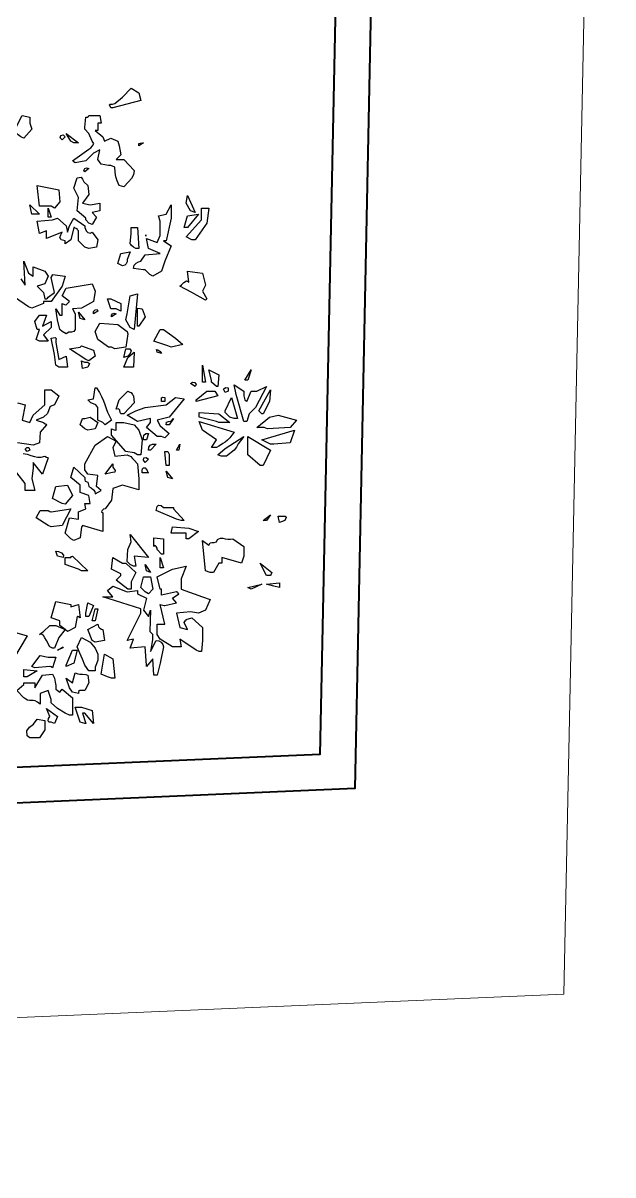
# Model space of a CAD drawing. Header units: millimetres. Extents: x 2810.5 to 2848.4, y 1624.4 to 1676.1.
# Drawn here: x 2829.09 to 2831.87, y 1658.49 to 1663.92 of the extents above; entities that cross this region are included whole.
import ezdxf

# ---------------------------------------------------------------- set-up
doc = ezdxf.new("R2010")
doc.units = ezdxf.units.MM
doc.layers.add('MURATURA_section_wall', color=7, linetype='Continuous', lineweight=40)
doc.layers.add('PROIEZIONI_finissime_fine lines', color=251, linetype='Continuous', lineweight=9)
doc.layers.add('VERDE_ALBERI', color=104, linetype='Continuous')

msp = doc.modelspace()

# ---------------------------------------------------------------- linework, layer by layer
at = {"layer": 'MURATURA_section_wall'}
for points in [[(2830.5752, 1664.5403), (2830.4912, 1660.4723), (2828.5745, 1660.3902)], [(2830.7427, 1664.5368), (2830.6555, 1660.3116), (2828.5817, 1660.2228)]]:
    msp.add_lwpolyline(points, dxfattribs=at)
at = {"layer": 'PROIEZIONI_finissime_fine lines'}
msp.add_lwpolyline([(2811.7786, 1658.4914), (2811.7786, 1672.0177), (2831.8717, 1670.5762), (2831.6399, 1659.3424)], close=True, dxfattribs=at)
at = {"layer": 'VERDE_ALBERI', "linetype": 'ByBlock'}
for points in [[(2829.5055, 1663.519), (2829.4991, 1663.5318), (2829.5033, 1663.536), (2829.514, 1663.536), (2829.5247, 1663.5382), (2829.5611, 1663.5681), (2829.6018, 1663.611), (2829.6382, 1663.5896), (2829.6468, 1663.5532), (2829.5162, 1663.519), (2829.5055, 1663.519)], [(2829.0519, 1663.412), (2829.0883, 1663.4826), (2829.1247, 1663.474), (2829.1247, 1663.4462), (2829.1332, 1663.4184), (2829.0968, 1663.3756), (2829.0818, 1663.382), (2829.0519, 1663.4034), (2829.0519, 1663.4077), (2829.0519, 1663.412), (2829.0519, 1663.412)], [(2829.3835, 1663.4269), (2829.3878, 1663.474), (2829.3942, 1663.474), (2829.3964, 1663.474), (2829.3985, 1663.474), (2829.3985, 1663.474), (2829.4006, 1663.4783), (2829.4028, 1663.4826), (2829.4028, 1663.4826), (2829.4542, 1663.4826), (2829.4606, 1663.4462), (2829.452, 1663.4462), (2829.4478, 1663.4462), (2829.4456, 1663.4462), (2829.4456, 1663.4462), (2829.4456, 1663.412), (2829.4392, 1663.412), (2829.4349, 1663.412), (2829.4328, 1663.412), (2829.4328, 1663.412), (2829.4692, 1663.382), (2829.4756, 1663.3606), (2829.5055, 1663.3756), (2829.5397, 1663.3606), (2829.5461, 1663.3392), (2829.5526, 1663.2964), (2829.5311, 1663.275), (2829.5675, 1663.275), (2829.6168, 1663.2236), (2829.6125, 1663.2022), (2829.6039, 1663.1851), (2829.589, 1663.1702), (2829.5675, 1663.1467), (2829.5461, 1663.1531), (2829.5354, 1663.1744), (2829.529, 1663.1937), (2829.5269, 1663.2151), (2829.5247, 1663.2386), (2829.5055, 1663.2472), (2829.4991, 1663.2472), (2829.4969, 1663.2472), (2829.4948, 1663.2472), (2829.4948, 1663.2472), (2829.4606, 1663.2536), (2829.4456, 1663.275), (2829.4542, 1663.32), (2829.4242, 1663.305), (2829.3878, 1663.2686), (2829.3386, 1663.26), (2829.3321, 1663.2643), (2829.3279, 1663.2686), (2829.3257, 1663.2686), (2829.3257, 1663.2686), (2829.4028, 1663.3243), (2829.4114, 1663.3307), (2829.4199, 1663.3392), (2829.4263, 1663.3499), (2829.4178, 1663.3606), (2829.4028, 1663.397), (2829.3835, 1663.4184), (2829.3835, 1663.4227), (2829.3835, 1663.4269), (2829.3835, 1663.4269)], [(2829.2766, 1663.367), (2829.268, 1663.3777), (2829.2701, 1663.3884), (2829.2809, 1663.3905), (2829.2916, 1663.382), (2829.2766, 1663.367)], [(2829.3172, 1663.3606), (2829.2958, 1663.397), (2829.3535, 1663.3542), (2829.3321, 1663.3542), (2829.3172, 1663.3606)], [(2829.6382, 1663.3392), (2829.6382, 1663.3499), (2829.6446, 1663.352), (2829.6532, 1663.352), (2829.6596, 1663.3542), (2829.6382, 1663.3392)], [(2829.3835, 1663.2172), (2829.3792, 1663.2236), (2829.3835, 1663.2322), (2829.3921, 1663.2365), (2829.4028, 1663.2322), (2829.3835, 1663.2172)], [(2829.3878, 1662.999), (2829.3471, 1663.0332), (2829.3535, 1663.0953), (2829.3321, 1663.1402), (2829.3471, 1663.1894), (2829.3664, 1663.1915), (2829.3728, 1663.183), (2829.3792, 1663.1702), (2829.3985, 1663.1531), (2829.4028, 1663.1103), (2829.3728, 1663.0696), (2829.4092, 1663.061), (2829.4542, 1663.0696), (2829.4542, 1663.0332), (2829.4178, 1663.0246), (2829.4392, 1663.0032), (2829.4178, 1662.9691), (2829.4028, 1662.9755), (2829.3878, 1662.9904), (2829.3878, 1662.9947), (2829.3878, 1662.999), (2829.3878, 1662.999)], [(2829.2252, 1663.0546), (2829.1695, 1663.0546), (2829.1588, 1663.1531), (2829.2616, 1663.1317), (2829.2659, 1663.076), (2829.2402, 1663.046), (2829.2252, 1663.0546)], [(2829.1332, 1663.0182), (2829.1247, 1663.061), (2829.1695, 1663.0182), (2829.1481, 1663.0182), (2829.1332, 1663.0182)], [(2829.7387, 1662.9262), (2829.7387, 1662.984), (2829.7302, 1663.0096), (2829.7666, 1663.0182), (2829.7901, 1663.061), (2829.7901, 1662.999), (2829.7666, 1662.892), (2829.7601, 1662.892), (2829.7559, 1662.892), (2829.7537, 1662.892), (2829.7537, 1662.892), (2829.7901, 1662.8684), (2829.7601, 1662.7957), (2829.7451, 1662.7486), (2829.7045, 1662.7251), (2829.6895, 1662.7337), (2829.6682, 1662.7551), (2829.6639, 1662.7551), (2829.6618, 1662.7551), (2829.6596, 1662.7551), (2829.6596, 1662.7551), (2829.6125, 1662.7615), (2829.6168, 1662.7765), (2829.6254, 1662.7872), (2829.6361, 1662.7936), (2829.6468, 1662.7957), (2829.6682, 1662.8256), (2829.7387, 1662.832), (2829.6831, 1662.8556), (2829.6746, 1662.9027), (2829.7237, 1662.8834), (2829.7387, 1662.9177), (2829.7387, 1662.922), (2829.7387, 1662.9262)], [(2829.8821, 1663.0332), (2829.8607, 1663.0696), (2829.8671, 1663.106), (2829.9035, 1663.0246), (2829.8821, 1663.0332)], [(2829.3471, 1662.9477), (2829.3386, 1662.9519), (2829.3343, 1662.9541), (2829.3321, 1662.9541), (2829.3321, 1662.9541), (2829.3172, 1662.8963), (2829.2916, 1662.877), (2829.2916, 1662.8856), (2829.2916, 1662.8898), (2829.2916, 1662.892), (2829.2916, 1662.892), (2829.2723, 1662.8963), (2829.2659, 1662.907), (2829.2701, 1662.9198), (2829.2766, 1662.9327), (2829.2038, 1662.9027), (2829.2038, 1662.9391), (2829.1695, 1662.9262), (2829.1588, 1662.984), (2829.2316, 1662.9904), (2829.2552, 1662.999), (2829.2958, 1662.9626), (2829.3023, 1662.9327), (2829.3108, 1662.9626), (2829.3321, 1662.999), (2829.3835, 1662.9626), (2829.3835, 1662.9584), (2829.3835, 1662.9562), (2829.3835, 1662.9541), (2829.3835, 1662.9541), (2829.3899, 1662.9391), (2829.3985, 1662.9305), (2829.4092, 1662.9284), (2829.4178, 1662.9327), (2829.4456, 1662.8963), (2829.4392, 1662.862), (2829.4028, 1662.8556), (2829.3835, 1662.862), (2829.3535, 1662.892), (2829.3535, 1662.9391), (2829.3493, 1662.9434), (2829.3471, 1662.9477), (2829.3471, 1662.9477)], [(2829.2102, 1663.0032), (2829.2102, 1663.046), (2829.2252, 1663.0032), (2829.2102, 1663.0032)], [(2829.3878, 1662.999), (2829.3878, 1662.999), (2829.3878, 1662.999), (2829.3878, 1662.999)], [(2829.3878, 1662.999), (2829.3878, 1662.999), (2829.3878, 1662.999)], [(2829.8522, 1662.9541), (2829.8671, 1663.0096), (2829.9185, 1663.0182), (2829.8671, 1662.9541), (2829.8522, 1662.9541)], [(2829.8885, 1662.8963), (2829.8607, 1662.9113), (2829.9335, 1662.9904), (2829.9335, 1663.046), (2829.9677, 1663.046), (2829.9591, 1662.9755), (2829.9035, 1662.8963), (2829.8885, 1662.8963)], [(2829.3471, 1662.9477), (2829.3471, 1662.9477), (2829.3471, 1662.9477), (2829.3471, 1662.9477)], [(2829.3471, 1662.9477), (2829.3471, 1662.9477), (2829.3471, 1662.9477)], [(2829.6125, 1662.862), (2829.6039, 1662.8706), (2829.5997, 1662.8749), (2829.5975, 1662.877), (2829.5975, 1662.877), (2829.6018, 1662.9262), (2829.6018, 1662.9541), (2829.6318, 1662.9541), (2829.6382, 1662.8556), (2829.6232, 1662.8556), (2829.6125, 1662.862), (2829.6125, 1662.862)], [(2829.6682, 1662.9177), (2829.6746, 1662.9177), (2829.6682, 1662.9177)], [(2829.7387, 1662.9262), (2829.7387, 1662.9262), (2829.7387, 1662.9262), (2829.7387, 1662.9262), (2829.7387, 1662.9262)], [(2829.7387, 1662.9262), (2829.7387, 1662.9262), (2829.7387, 1662.9262)], [(2829.5397, 1662.785), (2829.5526, 1662.832), (2829.5975, 1662.8406), (2829.5825, 1662.8043), (2829.5825, 1662.7936), (2829.5783, 1662.7829), (2829.5718, 1662.7765), (2829.5611, 1662.7743), (2829.5397, 1662.785), (2829.5397, 1662.785)], [(2829.6125, 1662.862), (2829.6125, 1662.862), (2829.6125, 1662.862), (2829.6125, 1662.862), (2829.6125, 1662.862), (2829.6125, 1662.862)], [(2829.6125, 1662.862), (2829.6125, 1662.862), (2829.6125, 1662.862)], [(2829.1032, 1662.6823), (2829.0968, 1662.7957), (2829.1182, 1662.7401), (2829.1396, 1662.7251), (2829.1396, 1662.7701), (2829.1952, 1662.7486), (2829.2102, 1662.7251), (2829.1952, 1662.6887), (2829.1588, 1662.678), (2829.1888, 1662.648), (2829.1952, 1662.6181), (2829.1995, 1662.6181), (2829.2038, 1662.6181), (2829.2038, 1662.6181), (2829.2081, 1662.6224), (2829.2102, 1662.6267), (2829.2102, 1662.6267), (2829.2402, 1662.648), (2829.2252, 1662.7187), (2829.2295, 1662.7272), (2829.2316, 1662.7315), (2829.2316, 1662.7337), (2829.2316, 1662.7337), (2829.2916, 1662.7251), (2829.2766, 1662.678), (2829.2252, 1662.6053), (2829.1888, 1662.6053), (2829.1888, 1662.601), (2829.1888, 1662.5989), (2829.1888, 1662.5967), (2829.1888, 1662.5967), (2829.1332, 1662.5753), (2829.1182, 1662.5817), (2829.0519, 1662.6267)], [(2829.9527, 1662.6117), (2829.8885, 1662.648), (2829.8308, 1662.678), (2829.8394, 1662.6844), (2829.85, 1662.6951), (2829.8628, 1662.7037), (2829.8735, 1662.6973), (2829.8671, 1662.7486), (2829.9377, 1662.7401), (2829.9527, 1662.6823), (2829.9377, 1662.6544), (2829.9591, 1662.6181), (2829.9527, 1662.6117)], [(2829.0818, 1662.7122), (2829.1032, 1662.6823)], [(2829.3386, 1662.5411), (2829.3386, 1662.4747), (2829.3321, 1662.464), (2829.3215, 1662.4619), (2829.3087, 1662.4619), (2829.2958, 1662.4533), (2829.2766, 1662.464), (2829.2659, 1662.4747), (2829.2552, 1662.5197), (2829.2466, 1662.571), (2829.2659, 1662.5411), (2829.2723, 1662.5411), (2829.2744, 1662.5411), (2829.2766, 1662.5411), (2829.2766, 1662.5411), (2829.2766, 1662.5967), (2829.2873, 1662.5924), (2829.2937, 1662.5903), (2829.2958, 1662.5903), (2829.2958, 1662.5903), (2829.3108, 1662.6053), (2829.2766, 1662.6331), (2829.2958, 1662.6694), (2829.4178, 1662.6887), (2829.4328, 1662.6544), (2829.4242, 1662.6053), (2829.3685, 1662.5753), (2829.3257, 1662.571), (2829.3386, 1662.5475), (2829.3386, 1662.5432), (2829.3386, 1662.5411)], [(2829.5975, 1662.4833), (2829.5761, 1662.5197), (2829.5825, 1662.5475), (2829.5975, 1662.6331), (2829.6318, 1662.6416), (2829.6168, 1662.4747), (2829.5975, 1662.4833)], [(2829.4242, 1662.5475), (2829.4242, 1662.5582), (2829.4328, 1662.5668), (2829.4413, 1662.5689), (2829.4456, 1662.5603), (2829.4242, 1662.5475)], [(2829.5311, 1662.571), (2829.5055, 1662.571), (2829.4905, 1662.6181), (2829.4991, 1662.6181), (2829.5033, 1662.6181), (2829.5055, 1662.6181), (2829.5055, 1662.6181), (2829.5526, 1662.5967), (2829.5526, 1662.5603), (2829.5311, 1662.571)], [(2829.6318, 1662.4897), (2829.6318, 1662.5753), (2829.6446, 1662.5732), (2829.651, 1662.571), (2829.6532, 1662.571), (2829.6532, 1662.571), (2829.6682, 1662.5346), (2829.6382, 1662.4897), (2829.6318, 1662.4897), (2829.6318, 1662.4897)], [(2829.1545, 1662.4277), (2829.1695, 1662.4747), (2829.1631, 1662.4747), (2829.161, 1662.4747), (2829.1588, 1662.4747), (2829.1588, 1662.4747), (2829.1481, 1662.5111), (2829.1695, 1662.5411), (2829.2038, 1662.5411), (2829.1845, 1662.4897), (2829.2252, 1662.5111), (2829.2252, 1662.4833), (2829.1888, 1662.4491), (2829.2102, 1662.4191), (2829.1695, 1662.4191), (2829.1545, 1662.4277), (2829.1545, 1662.4277)], [(2829.3621, 1662.5261), (2829.3535, 1662.5561), (2829.3835, 1662.5197), (2829.3621, 1662.5261)], [(2829.5097, 1662.5346), (2829.5097, 1662.5411), (2829.514, 1662.5475), (2829.5204, 1662.5518), (2829.5311, 1662.5475), (2829.5097, 1662.5346)], [(2829.5097, 1662.3913), (2829.4948, 1662.3913), (2829.4456, 1662.4277), (2829.4328, 1662.464), (2829.4542, 1662.5047), (2829.5397, 1662.4982), (2829.5825, 1662.464), (2829.5847, 1662.4576), (2829.5868, 1662.4555), (2829.5868, 1662.4533), (2829.5868, 1662.4533), (2829.5761, 1662.3913), (2829.5247, 1662.3827), (2829.5097, 1662.3913)], [(2829.7751, 1662.3977), (2829.7088, 1662.4191), (2829.7387, 1662.4747), (2829.7473, 1662.4747), (2829.7516, 1662.4747), (2829.7537, 1662.4747), (2829.7537, 1662.4747), (2829.8115, 1662.4341), (2829.8458, 1662.4041), (2829.7901, 1662.3913), (2829.7751, 1662.3977)], [(2829.2466, 1662.3057), (2829.2402, 1662.357), (2829.2252, 1662.4341), (2829.2445, 1662.4363), (2829.2487, 1662.432), (2829.2466, 1662.4234), (2829.2466, 1662.4127), (2829.2616, 1662.3335), (2829.2958, 1662.3485), (2829.3023, 1662.2971), (2829.2616, 1662.2971), (2829.2466, 1662.3057)], [(2829.3685, 1662.3977), (2829.4242, 1662.3763), (2829.4328, 1662.3485), (2829.4028, 1662.3271), (2829.3878, 1662.3335), (2829.3108, 1662.3827), (2829.3621, 1662.3913), (2829.3664, 1662.3956), (2829.3685, 1662.3977), (2829.3685, 1662.3977)], [(2829.5675, 1662.3421), (2829.5761, 1662.3827), (2829.5954, 1662.3827), (2829.6018, 1662.3742), (2829.5975, 1662.3613), (2829.5868, 1662.3485), (2829.5675, 1662.3421)], [(2829.6168, 1662.3677), (2829.6125, 1662.2971), (2829.5825, 1662.2971), (2829.5675, 1662.2971), (2829.5868, 1662.3421), (2829.6168, 1662.3677)], [(2829.7237, 1662.3677), (2829.7216, 1662.3806), (2829.728, 1662.3784), (2829.7387, 1662.3699), (2829.7451, 1662.3613), (2829.7237, 1662.3677)], [(2829.3728, 1662.2907), (2829.3685, 1662.3271), (2829.3814, 1662.3206), (2829.3964, 1662.3206), (2829.4049, 1662.3142), (2829.3985, 1662.2971), (2829.3728, 1662.2907)], [(2829.9377, 1662.2265), (2829.9377, 1662.3057), (2829.9527, 1662.2265), (2829.9377, 1662.2265)], [(2829.9806, 1662.2351), (2829.9677, 1662.2843), (2830.0148, 1662.2608), (2830.0105, 1662.2051), (2830.0041, 1662.2051), (2829.9806, 1662.2265), (2829.9806, 1662.2308), (2829.9806, 1662.2351), (2829.9806, 1662.2351)], [(2830.1368, 1662.2351), (2830.1667, 1662.2843), (2830.1517, 1662.2351), (2830.1368, 1662.2351)], [(2829.0669, 1662.1281), (2829.1032, 1662.1195), (2829.0883, 1662.0468), (2829.1247, 1662.0361), (2829.1396, 1662.0703), (2829.1952, 1662.1195), (2829.1952, 1662.1901), (2829.2252, 1662.1901), (2829.2616, 1662.1623), (2829.2402, 1662.1195), (2829.2209, 1662.1109), (2829.2145, 1662.096), (2829.2081, 1662.0789), (2829.1888, 1662.0618), (2829.1545, 1662.0468), (2829.1888, 1662.0361), (2829.1974, 1662.0297), (2829.2016, 1662.0275), (2829.2038, 1662.0254), (2829.2038, 1662.0254), (2829.1738, 1661.9911), (2829.1695, 1661.9397), (2829.1396, 1661.9291), (2829.0669, 1661.9397)], [(2829.4392, 1662.1987), (2829.452, 1662.1773), (2829.4627, 1662.158), (2829.4713, 1662.1388), (2829.4777, 1662.1216), (2829.4841, 1662.1024), (2829.4905, 1662.0853), (2829.4991, 1662.0661), (2829.5097, 1662.0468), (2829.4799, 1662.0254), (2829.4692, 1662.0361), (2829.4456, 1662.0468), (2829.4456, 1662.1067), (2829.4349, 1662.1195), (2829.4242, 1662.1238), (2829.4114, 1662.1281), (2829.3985, 1662.143), (2829.4242, 1662.1473), (2829.4328, 1662.1987), (2829.437, 1662.1987), (2829.4392, 1662.1987), (2829.4392, 1662.1987)], [(2829.8821, 1662.2201), (2829.8906, 1662.2265), (2829.9013, 1662.2244), (2829.9078, 1662.2158), (2829.9035, 1662.2051), (2829.8821, 1662.2201)], [(2829.9806, 1662.2351), (2829.9806, 1662.2351), (2829.9806, 1662.2351), (2829.9806, 1662.2351)], [(2829.9806, 1662.2351), (2829.9806, 1662.2351), (2829.9806, 1662.2351)], [(2830.0447, 1662.1773), (2830.0362, 1662.1923), (2830.0468, 1662.2008), (2830.0597, 1662.1987), (2830.0597, 1662.1837), (2830.0447, 1662.1773)], [(2830.1325, 1662.0404), (2830.0961, 1662.1687), (2830.0875, 1662.2137), (2830.1325, 1662.1837), (2830.1325, 1662.1623), (2830.1368, 1662.143), (2830.1432, 1662.1388), (2830.1453, 1662.1366), (2830.1475, 1662.1345), (2830.1475, 1662.1345), (2830.1667, 1662.1837), (2830.1946, 1662.1837), (2830.2394, 1662.2051), (2830.1881, 1662.1067), (2830.1582, 1662.0768), (2830.1475, 1662.0404), (2830.1325, 1662.0404)], [(2830.218, 1662.0768), (2830.2031, 1662.0917), (2830.2587, 1662.1901), (2830.2544, 1662.1345), (2830.2244, 1662.0768), (2830.2202, 1662.0768), (2830.218, 1662.0768), (2830.218, 1662.0768)], [(2829.5526, 1662.0768), (2829.5504, 1662.0832), (2829.5483, 1662.0939), (2829.5419, 1662.1003), (2829.5311, 1662.0981), (2829.5461, 1662.143), (2829.5868, 1662.1837), (2829.5954, 1662.1794), (2829.5997, 1662.1773), (2829.6018, 1662.1773), (2829.6018, 1662.1773), (2829.6082, 1662.1687), (2829.6104, 1662.1644), (2829.6125, 1662.1623), (2829.6125, 1662.1623), (2829.6168, 1662.1281), (2829.5675, 1662.0768), (2829.5526, 1662.0768)], [(2829.7451, 1661.9697), (2829.7237, 1661.9697), (2829.6746, 1662.0125), (2829.6938, 1662.0361), (2829.6938, 1662.0554), (2829.6318, 1662.0404), (2829.5825, 1662.0703), (2829.6232, 1662.0917), (2829.6682, 1662.1067), (2829.7666, 1662.1195), (2829.8115, 1662.1537), (2829.8522, 1662.1473), (2829.7815, 1662.0618), (2829.7237, 1662.0468), (2829.7387, 1662.0211), (2829.7815, 1661.9847), (2829.7601, 1661.9633), (2829.7451, 1661.9697)], [(2829.7451, 1662.1345), (2829.7451, 1662.143), (2829.7451, 1662.1516), (2829.7494, 1662.1559), (2829.7601, 1662.1537), (2829.7601, 1662.1345), (2829.7451, 1662.1345)], [(2829.9078, 1662.143), (2829.9591, 1662.1837), (2829.9955, 1662.1837), (2830.0105, 1662.1623), (2829.9078, 1662.1345), (2829.9078, 1662.143)], [(2830.0447, 1662.0917), (2830.0747, 1662.1537), (2830.1025, 1662.0554), (2830.0939, 1662.0554), (2830.0897, 1662.0554), (2830.0875, 1662.0554), (2830.0875, 1662.0554), (2830.0661, 1662.0618), (2830.0447, 1662.0832), (2830.0447, 1662.0875), (2830.0447, 1662.0917), (2830.0447, 1662.0917)], [(2830.0041, 1662.0404), (2829.9228, 1662.0618), (2829.9228, 1662.0746), (2829.9228, 1662.0811), (2829.9228, 1662.0832), (2829.9228, 1662.0832), (2830.0148, 1662.0768), (2830.0661, 1662.0361), (2830.0148, 1662.0361), (2830.0041, 1662.0404)], [(2830.218, 1662.0768), (2830.218, 1662.0768), (2830.218, 1662.0768), (2830.218, 1662.0768)], [(2830.218, 1662.0768), (2830.218, 1662.0768), (2830.218, 1662.0768)], [(2829.3835, 1662.0061), (2829.3621, 1662.0254), (2829.3728, 1662.0554), (2829.3792, 1662.0554), (2829.3814, 1662.0554), (2829.3835, 1662.0554), (2829.3835, 1662.0554), (2829.4092, 1662.0618), (2829.4456, 1662.0361), (2829.4328, 1662.0061), (2829.3985, 1661.9997), (2829.3835, 1662.0061)], [(2829.6168, 1661.8927), (2829.5761, 1661.8992), (2829.5097, 1661.9761), (2829.5097, 1662.0061), (2829.5226, 1662.0018), (2829.529, 1661.9997), (2829.5311, 1661.9997), (2829.5311, 1661.9997), (2829.5311, 1662.0361), (2829.5675, 1662.0361), (2829.6168, 1662.0254), (2829.6382, 1661.9997), (2829.6532, 1661.9547), (2829.6468, 1661.8842), (2829.6318, 1661.8842), (2829.6168, 1661.8927)], [(2829.7666, 1662.0254), (2829.7687, 1662.0382), (2829.7773, 1662.0404), (2829.7901, 1662.0425), (2829.8008, 1662.0554), (2829.7815, 1662.0254), (2829.7666, 1662.0254)], [(2829.9806, 1661.9184), (2830.0041, 1661.9547), (2829.9377, 1661.9997), (2829.9228, 1662.0404), (2830.0875, 1661.9911), (2830.0768, 1661.9761), (2830.0661, 1661.9633), (2830.0554, 1661.9526), (2830.0447, 1661.944), (2830.034, 1661.9376), (2830.0234, 1661.9291), (2830.0148, 1661.9248), (2830.0041, 1661.9184), (2829.9806, 1661.9184)], [(2830.2287, 1662.0125), (2830.1946, 1662.0125), (2830.2544, 1662.0618), (2830.2951, 1662.0703), (2830.3807, 1662.0468), (2830.3508, 1662.0125), (2830.2437, 1662.0061), (2830.2287, 1662.0125)], [(2829.3685, 1661.544), (2829.3621, 1661.4927), (2829.3321, 1661.4798), (2829.3172, 1661.4884), (2829.2916, 1661.5141), (2829.3108, 1661.5868), (2829.3535, 1661.5804), (2829.3535, 1661.6146), (2829.3878, 1661.6296), (2829.3835, 1661.6552), (2829.4092, 1661.6552), (2829.4028, 1661.6916), (2829.3621, 1661.7066), (2829.3621, 1661.7408), (2829.3172, 1661.7771), (2829.3321, 1661.8264), (2829.3835, 1661.7771), (2829.3835, 1661.7664), (2829.3857, 1661.76), (2829.3899, 1661.7579), (2829.3985, 1661.7557), (2829.4006, 1661.7429), (2829.4028, 1661.7365), (2829.4028, 1661.7344), (2829.4028, 1661.7344), (2829.4135, 1661.728), (2829.4242, 1661.7194), (2829.4306, 1661.7109), (2829.4328, 1661.7002), (2829.4606, 1661.7151), (2829.4392, 1661.7344), (2829.4456, 1661.7857), (2829.3985, 1661.7921), (2829.3835, 1661.8135), (2829.3835, 1661.8414), (2829.4328, 1661.9291), (2829.4905, 1661.9697), (2829.5311, 1661.9483), (2829.5162, 1661.9184), (2829.5247, 1661.8778), (2829.5825, 1661.8842), (2829.5997, 1661.8756), (2829.6082, 1661.8671), (2829.6168, 1661.8585), (2829.6318, 1661.8414), (2829.6382, 1661.7707), (2829.6382, 1661.7194), (2829.5611, 1661.7408), (2829.5162, 1661.7258), (2829.5097, 1661.6702), (2829.4799, 1661.6296), (2829.4713, 1661.6275), (2829.4649, 1661.621), (2829.4627, 1661.6146), (2829.4692, 1661.6103), (2829.4692, 1661.5226), (2829.3728, 1661.5504), (2829.3707, 1661.5461), (2829.3685, 1661.544), (2829.3685, 1661.544)], [(2829.6596, 1661.9547), (2829.6596, 1661.9633), (2829.6618, 1661.9761), (2829.6703, 1661.9847), (2829.6831, 1661.9847), (2829.6746, 1661.9547), (2829.6596, 1661.9547)], [(2830.0105, 1661.8842), (2830.0447, 1661.9141), (2830.1325, 1661.9697), (2830.1175, 1661.9504), (2830.1068, 1661.9355), (2830.0982, 1661.9205), (2830.0875, 1661.9056), (2830.0511, 1661.8778), (2830.0255, 1661.8778), (2830.0105, 1661.8842), (2830.0105, 1661.8842)], [(2830.1517, 1661.8927), (2830.1517, 1661.9697), (2830.2587, 1661.9056), (2830.2244, 1661.8328), (2830.2095, 1661.8328), (2830.1517, 1661.8842), (2830.1517, 1661.8885), (2830.1517, 1661.8927)], [(2830.2587, 1661.9333), (2830.218, 1661.9547), (2830.3722, 1661.9997), (2830.3508, 1661.9397), (2830.2737, 1661.9333), (2830.2587, 1661.9333)], [(2829.1118, 1661.8992), (2829.1032, 1661.9099), (2829.1097, 1661.9184), (2829.1204, 1661.9184), (2829.1247, 1661.9056), (2829.1118, 1661.8992)], [(2829.6831, 1661.9056), (2829.6852, 1661.9205), (2829.6916, 1661.9291), (2829.7023, 1661.9333), (2829.7195, 1661.9333), (2829.6938, 1661.9056), (2829.6831, 1661.9056)], [(2829.8158, 1661.9056), (2829.8308, 1661.9333), (2829.8265, 1661.9056), (2829.8158, 1661.9056)], [(2829.0925, 1661.8906), (2829.1118, 1661.8863), (2829.1289, 1661.8799), (2829.146, 1661.8756), (2829.161, 1661.8735), (2829.1781, 1661.8735), (2829.1952, 1661.8778), (2829.2038, 1661.8735), (2829.2081, 1661.8713), (2829.2102, 1661.8692), (2829.2102, 1661.8692), (2829.1845, 1661.7921), (2829.1396, 1661.8478), (2829.1396, 1661.8221), (2829.1332, 1661.7707), (2829.1481, 1661.7151), (2829.1182, 1661.7151), (2829.1032, 1661.7151), (2829.1032, 1661.7493), (2829.0626, 1661.7985)], [(2829.6682, 1661.8478), (2829.6596, 1661.8585), (2829.6618, 1661.8692), (2829.6724, 1661.8713), (2829.6831, 1661.8628), (2829.6682, 1661.8478)], [(2829.7815, 1661.8842), (2829.7815, 1661.8328), (2829.7666, 1661.8328), (2829.7601, 1661.8992), (2829.7687, 1661.8992), (2829.773, 1661.8992), (2829.7751, 1661.8992), (2829.7751, 1661.8992), (2829.7794, 1661.8906), (2829.7815, 1661.8863), (2829.7815, 1661.8842)], [(2829.4799, 1661.7921), (2829.5162, 1661.8414), (2829.5162, 1661.8328), (2829.5162, 1661.8285), (2829.5162, 1661.8264), (2829.5162, 1661.8264), (2829.5269, 1661.8092), (2829.5247, 1661.8028), (2829.514, 1661.8007), (2829.5055, 1661.7985), (2829.4799, 1661.7921)], [(2829.6532, 1661.7985), (2829.6532, 1661.8092), (2829.6553, 1661.8178), (2829.6596, 1661.8221), (2829.6682, 1661.8221), (2829.6767, 1661.8092), (2829.681, 1661.8007), (2829.6831, 1661.7985), (2829.6831, 1661.7985), (2829.6532, 1661.7985)], [(2829.7751, 1661.7771), (2829.7666, 1661.8071), (2829.7965, 1661.7707), (2829.7751, 1661.7771)], [(2829.2766, 1661.6552), (2829.2316, 1661.6787), (2829.2466, 1661.7344), (2829.3023, 1661.7408), (2829.3257, 1661.6916), (2829.2916, 1661.651), (2829.2766, 1661.6552)], [(2829.8008, 1661.6296), (2829.8522, 1661.5739), (2829.8436, 1661.5739), (2829.8394, 1661.5739), (2829.8372, 1661.5739), (2829.8372, 1661.5739), (2829.8158, 1661.5804), (2829.7195, 1661.621), (2829.7237, 1661.6403), (2829.7302, 1661.6467), (2829.743, 1661.6446), (2829.7537, 1661.636), (2829.8008, 1661.636), (2829.8008, 1661.6317), (2829.8008, 1661.6296), (2829.8008, 1661.6296)], [(2829.2102, 1661.5504), (2829.1545, 1661.5868), (2829.1738, 1661.621), (2829.2102, 1661.621), (2829.2188, 1661.6168), (2829.223, 1661.6146), (2829.2252, 1661.6146), (2829.2252, 1661.6146), (2829.3172, 1661.6296), (2829.2766, 1661.5504), (2829.2252, 1661.544), (2829.2102, 1661.5504)], [(2830.2244, 1661.5739), (2830.2587, 1661.6018), (2830.2394, 1661.5739), (2830.2244, 1661.5739)], [(2830.3015, 1661.5654), (2830.2951, 1661.5953), (2830.3122, 1661.5953), (2830.3272, 1661.5953), (2830.3315, 1661.5889), (2830.3251, 1661.5739), (2830.3015, 1661.5654)], [(2829.3685, 1661.544), (2829.3685, 1661.544), (2829.3685, 1661.544), (2829.3685, 1661.544)], [(2829.3685, 1661.544), (2829.3685, 1661.544), (2829.3685, 1661.544)], [(2829.8607, 1661.4884), (2829.8607, 1661.5141), (2829.7901, 1661.5141), (2829.7965, 1661.544), (2829.8735, 1661.5376), (2829.9185, 1661.5226), (2829.8735, 1661.4884), (2829.8607, 1661.4884)], [(2829.5975, 1661.3664), (2829.5825, 1661.3813), (2829.5868, 1661.437), (2829.6018, 1661.4734), (2829.5975, 1661.5077), (2829.6831, 1661.4006), (2829.6168, 1661.407), (2829.6232, 1661.36), (2829.6125, 1661.36), (2829.5975, 1661.3664)], [(2829.7451, 1661.4156), (2829.7237, 1661.437), (2829.7237, 1661.4434), (2829.7195, 1661.452), (2829.7152, 1661.4563), (2829.7088, 1661.452), (2829.7088, 1661.4927), (2829.7537, 1661.4884), (2829.7537, 1661.4156), (2829.7451, 1661.4156)], [(2829.9527, 1661.3365), (2829.9377, 1661.4798), (2829.9677, 1661.4584), (2829.9741, 1661.4691), (2829.9827, 1661.4713), (2829.9934, 1661.4713), (2830.0041, 1661.4734), (2830.0084, 1661.4841), (2830.0148, 1661.4884), (2830.0234, 1661.4905), (2830.034, 1661.4905), (2830.0447, 1661.4884), (2830.0575, 1661.4863), (2830.0704, 1661.4863), (2830.0811, 1661.4884), (2830.1325, 1661.452), (2830.1325, 1661.407), (2830.1218, 1661.3728), (2830.0298, 1661.4006), (2830.0298, 1661.3728), (2830.0212, 1661.3728), (2830.017, 1661.3728), (2830.0148, 1661.3728), (2830.0148, 1661.3728), (2829.9891, 1661.3301), (2829.9806, 1661.3301), (2829.9763, 1661.3301), (2829.9741, 1661.3301), (2829.9741, 1661.3301), (2829.9527, 1661.3365)], [(2829.2552, 1661.407), (2829.2466, 1661.4306), (2829.2594, 1661.4284), (2829.2744, 1661.422), (2829.283, 1661.4113), (2829.2809, 1661.4006), (2829.2552, 1661.407)], [(2829.3257, 1661.407), (2829.3985, 1661.3365), (2829.3685, 1661.3365), (2829.3535, 1661.345), (2829.2916, 1661.3664), (2829.2916, 1661.4006), (2829.3172, 1661.4006), (2829.3215, 1661.4049), (2829.3257, 1661.407), (2829.3257, 1661.407)], [(2829.5868, 1661.2508), (2829.5311, 1661.2937), (2829.5526, 1661.3151), (2829.5526, 1661.3194), (2829.5526, 1661.3236), (2829.5526, 1661.3236), (2829.5097, 1661.345), (2829.5162, 1661.4006), (2829.5611, 1661.3728), (2829.5697, 1661.3728), (2829.574, 1661.3728), (2829.5761, 1661.3728), (2829.5761, 1661.3728), (2829.6232, 1661.3301), (2829.6018, 1661.2851), (2829.6018, 1661.2508), (2829.5868, 1661.2508), (2829.5868, 1661.2508)], [(2829.7387, 1661.3514), (2829.7387, 1661.4006), (2829.7537, 1661.3514), (2829.7387, 1661.3514), (2829.7387, 1661.3514)], [(2830.2394, 1661.3151), (2830.2095, 1661.3728), (2830.2651, 1661.3301), (2830.2608, 1661.3215), (2830.2587, 1661.3172), (2830.2587, 1661.3151), (2830.2587, 1661.3151), (2830.2394, 1661.3151), (2830.2394, 1661.3151)], [(2829.5526, 1661.3236), (2829.5526, 1661.3236), (2829.5526, 1661.3236), (2829.5526, 1661.3236)], [(2829.6746, 1661.3365), (2829.6682, 1661.3664), (2829.6938, 1661.3301), (2829.6746, 1661.3365)], [(2829.7387, 1661.2508), (2829.7237, 1661.3086), (2829.7965, 1661.345), (2829.8607, 1661.36), (2829.8372, 1661.3001), (2829.8372, 1661.2508), (2829.9377, 1661.2144), (2829.9741, 1661.2016), (2829.9527, 1661.1525), (2829.9185, 1661.1375), (2829.8821, 1661.1439), (2829.8158, 1661.1375), (2829.8308, 1661.0711), (2829.8671, 1661.0604), (2829.8522, 1661.0946), (2829.8564, 1661.1011), (2829.8607, 1661.1054), (2829.8607, 1661.1075), (2829.8607, 1661.1075), (2829.8885, 1661.1161), (2829.9377, 1661.0711), (2829.9377, 1661.009), (2829.9335, 1660.9577), (2829.9228, 1660.9577), (2829.9078, 1660.9641), (2829.8308, 1661.0154), (2829.8372, 1660.9791), (2829.7965, 1660.9791), (2829.7387, 1661.0154), (2829.7237, 1661.0368), (2829.7237, 1661.0861), (2829.7601, 1661.0861), (2829.7387, 1661.1781), (2829.7516, 1661.176), (2829.758, 1661.1738), (2829.7601, 1661.1738), (2829.7601, 1661.1738), (2829.8158, 1661.1866), (2829.7965, 1661.208), (2829.8265, 1661.2294), (2829.8201, 1661.2337), (2829.8179, 1661.238), (2829.8158, 1661.238), (2829.8158, 1661.238), (2829.7451, 1661.223), (2829.7451, 1661.2508), (2829.7409, 1661.2508), (2829.7387, 1661.2508), (2829.7387, 1661.2508)], [(2829.6746, 1660.8935), (2829.6682, 1660.9791), (2829.5975, 1660.9727), (2829.6125, 1661.0154), (2829.5825, 1661.009), (2829.6468, 1661.1375), (2829.6468, 1661.1589), (2829.4692, 1661.2144), (2829.5162, 1661.2144), (2829.4905, 1661.2444), (2829.5162, 1661.2658), (2829.5825, 1661.238), (2829.6318, 1661.2444), (2829.6318, 1661.2359), (2829.6318, 1661.2316), (2829.6318, 1661.2294), (2829.6318, 1661.2294), (2829.6746, 1661.208), (2829.6596, 1661.1525), (2829.6831, 1661.1225), (2829.6938, 1661.1525), (2829.6895, 1661.0518), (2829.7023, 1661.039), (2829.7023, 1661.0133), (2829.698, 1660.9834), (2829.6938, 1660.9577), (2829.7195, 1661.009), (2829.7323, 1661.0069), (2829.743, 1661.0005), (2829.7516, 1660.9898), (2829.7537, 1660.9791), (2829.7387, 1660.9021), (2829.7237, 1660.8464), (2829.7088, 1660.8464), (2829.7045, 1660.9235), (2829.6746, 1660.8871), (2829.6746, 1660.8914), (2829.6746, 1660.8935), (2829.6746, 1660.8935)], [(2829.6682, 1661.238), (2829.6468, 1661.2594), (2829.6596, 1661.3086), (2829.6938, 1661.3086), (2829.7045, 1661.2508), (2829.6831, 1661.2294), (2829.6682, 1661.238)], [(2830.1517, 1661.2594), (2830.218, 1661.2744), (2830.1667, 1661.2508), (2830.1517, 1661.2594), (2830.1517, 1661.2594)], [(2830.2394, 1661.3151), (2830.2394, 1661.3151), (2830.2394, 1661.3151), (2830.2394, 1661.3151), (2830.2394, 1661.3151), (2830.2394, 1661.3151)], [(2830.2394, 1661.3151), (2830.2394, 1661.3151), (2830.2394, 1661.3151)], [(2830.2737, 1661.2658), (2830.2394, 1661.2744), (2830.3015, 1661.2808), (2830.3015, 1661.268), (2830.3015, 1661.2615), (2830.3015, 1661.2594), (2830.3015, 1661.2594), (2830.2737, 1661.2658)], [(2829.5868, 1661.2508), (2829.5868, 1661.2508), (2829.5868, 1661.2508), (2829.5868, 1661.2508), (2829.5868, 1661.2508), (2829.5868, 1661.2508)], [(2829.7387, 1661.2508), (2829.7387, 1661.2508), (2829.7387, 1661.2508), (2829.7387, 1661.2508)], [(2829.7387, 1661.2508), (2829.7387, 1661.2508), (2829.7387, 1661.2508)], [(2829.2916, 1661.0604), (2829.2659, 1661.0797), (2829.2659, 1661.1011), (2829.2252, 1661.1161), (2829.2466, 1661.193), (2829.3172, 1661.1781), (2829.3172, 1661.1717), (2829.3172, 1661.1696), (2829.3172, 1661.1674), (2829.3172, 1661.1674), (2829.3535, 1661.1781), (2829.3621, 1661.1161), (2829.3535, 1661.1203), (2829.3493, 1661.1225), (2829.3471, 1661.1225), (2829.3471, 1661.1225), (2829.3386, 1661.0711), (2829.3023, 1661.0518), (2829.2916, 1661.0604)], [(2829.3878, 1661.1225), (2829.3878, 1661.1375), (2829.3985, 1661.1866), (2829.4242, 1661.1738), (2829.4028, 1661.1225), (2829.3878, 1661.1225)], [(2829.4178, 1661.1011), (2829.4328, 1661.1589), (2829.4392, 1661.1589), (2829.4435, 1661.1589), (2829.4456, 1661.1589), (2829.4456, 1661.1589), (2829.4328, 1661.1011), (2829.4178, 1661.1011)], [(2829.0476, 1661.0368), (2829.0561, 1661.0411), (2829.0604, 1661.0454), (2829.0626, 1661.0454), (2829.0626, 1661.0454), (2829.1118, 1661.0304), (2829.0476, 1660.9235), (2829.0048, 1660.9235), (2828.9812, 1660.8721), (2828.9406, 1660.8657), (2828.9256, 1660.8657), (2828.9256, 1660.9299), (2828.9599, 1660.9534), (2829.0176, 1660.9534), (2829.0412, 1661.0368), (2829.0454, 1661.0368), (2829.0476, 1661.0368), (2829.0476, 1661.0368)], [(2829.2188, 1660.9791), (2829.2038, 1661.009), (2829.1952, 1661.0219), (2829.1888, 1661.0326), (2829.1802, 1661.039), (2829.1695, 1661.0368), (2829.1802, 1661.0454), (2829.1866, 1661.0497), (2829.1888, 1661.0518), (2829.1888, 1661.0518), (2829.2188, 1661.0797), (2829.2466, 1661.0797), (2829.2916, 1661.0604), (2829.2616, 1661.024), (2829.2402, 1660.9727), (2829.2316, 1660.9727), (2829.2188, 1660.9791)], [(2829.4178, 1661.009), (2829.3985, 1661.0604), (2829.4456, 1661.0861), (2829.4478, 1661.0732), (2829.4542, 1661.0668), (2829.4627, 1661.0625), (2829.4692, 1661.0604), (2829.4756, 1661.009), (2829.4328, 1661.0005), (2829.4178, 1661.009), (2829.4178, 1661.009)], [(2829.4456, 1660.9385), (2829.4456, 1660.917), (2829.4392, 1660.8999), (2829.4328, 1660.8828), (2829.4328, 1660.8657), (2829.4028, 1660.8657), (2829.3835, 1660.8935), (2829.3728, 1660.9213), (2829.36, 1660.9492), (2829.3471, 1660.9791), (2829.3685, 1661.024), (2829.4092, 1661.0005), (2829.4328, 1660.9727), (2829.4456, 1660.9449), (2829.4456, 1660.9406), (2829.4456, 1660.9385)], [(2829.4178, 1661.009), (2829.4178, 1661.009), (2829.4178, 1661.009), (2829.4178, 1661.009), (2829.4178, 1661.009), (2829.4178, 1661.009)], [(2829.4178, 1661.009), (2829.4178, 1661.009), (2829.4178, 1661.009)], [(2829.1332, 1660.8871), (2829.1738, 1660.9385), (2829.2102, 1660.9299), (2829.2402, 1660.9299), (2829.2445, 1660.9299), (2829.2466, 1660.9299), (2829.2466, 1660.9299), (2829.2316, 1660.8806), (2829.2252, 1660.8849), (2829.2209, 1660.8871), (2829.2188, 1660.8871), (2829.2188, 1660.8871), (2829.1481, 1660.8806), (2829.1332, 1660.8871), (2829.1332, 1660.8871)], [(2829.2766, 1660.9727), (2829.2552, 1660.9641), (2829.2809, 1660.9791), (2829.2787, 1660.9749), (2829.2766, 1660.9727), (2829.2766, 1660.9727)], [(2829.2766, 1660.9727), (2829.2766, 1660.9727), (2829.2766, 1660.9727), (2829.2766, 1660.9727)], [(2829.2766, 1660.9727), (2829.2766, 1660.9727), (2829.2766, 1660.9727)], [(2829.2958, 1660.8935), (2829.3257, 1660.9641), (2829.3386, 1660.9641), (2829.345, 1660.9641), (2829.3471, 1660.9641), (2829.3471, 1660.9641), (2829.3321, 1660.9021), (2829.2958, 1660.8871), (2829.2958, 1660.8935)], [(2829.4905, 1660.8378), (2829.4606, 1660.8507), (2829.4756, 1660.9449), (2829.5162, 1660.9235), (2829.5247, 1660.8314), (2829.5162, 1660.8314), (2829.5119, 1660.8314), (2829.5097, 1660.8314), (2829.5097, 1660.8314), (2829.4905, 1660.8378)], [(2829.6746, 1660.8935), (2829.6746, 1660.8935), (2829.6746, 1660.8935), (2829.6746, 1660.8935)], [(2829.6746, 1660.8935), (2829.6746, 1660.8935), (2829.6746, 1660.8935)], [(2829.2916, 1660.6666), (2829.2552, 1660.6881), (2829.2252, 1660.7159), (2829.2252, 1660.7245), (2829.2252, 1660.7287), (2829.2252, 1660.7309), (2829.2252, 1660.7309), (2829.2102, 1660.7737), (2829.1738, 1660.7587), (2829.1738, 1660.7095), (2829.161, 1660.718), (2829.1503, 1660.7245), (2829.1396, 1660.7266), (2829.1311, 1660.7266), (2829.1225, 1660.7266), (2829.114, 1660.7287), (2829.1054, 1660.733), (2829.0968, 1660.7394), (2829.0626, 1660.7737), (2829.0968, 1660.8015), (2829.0968, 1660.8058), (2829.0968, 1660.8101), (2829.0968, 1660.8101), (2829.1481, 1660.8101), (2829.1481, 1660.7865), (2829.1845, 1660.8464), (2829.2316, 1660.8507), (2829.2402, 1660.8314), (2829.2445, 1660.8122), (2829.2466, 1660.7973), (2829.2466, 1660.7801), (2829.2659, 1660.7651), (2829.2766, 1660.7801), (2829.3257, 1660.7394), (2829.3257, 1660.6581), (2829.3172, 1660.6581), (2829.3129, 1660.6581), (2829.3108, 1660.6581), (2829.3108, 1660.6581), (2829.2916, 1660.6666), (2829.2916, 1660.6666)], [(2829.0968, 1660.8378), (2829.0968, 1660.8721), (2829.1588, 1660.8657), (2829.1118, 1660.8378), (2829.0968, 1660.8378)], [(2829.3621, 1660.8507), (2829.3685, 1660.8507), (2829.3707, 1660.8507), (2829.3728, 1660.8507), (2829.3728, 1660.8507), (2829.3878, 1660.8485), (2829.3964, 1660.8464), (2829.3985, 1660.8464), (2829.3985, 1660.8464), (2829.4028, 1660.8101), (2829.3835, 1660.7737), (2829.3707, 1660.7737), (2829.36, 1660.7737), (2829.3535, 1660.7694), (2829.3535, 1660.7587), (2829.3257, 1660.7651), (2829.3108, 1660.7865), (2829.2958, 1660.8314), (2829.3257, 1660.8101), (2829.3386, 1660.8571), (2829.3514, 1660.8528), (2829.36, 1660.8507), (2829.3621, 1660.8507)], [(2829.2252, 1660.6239), (2829.2145, 1660.6239), (2829.2102, 1660.6303), (2829.2123, 1660.641), (2829.2188, 1660.6517), (2829.2038, 1660.6881), (2829.2552, 1660.6517), (2829.2402, 1660.6175), (2829.2252, 1660.6239)], [(2829.2916, 1660.6666), (2829.2916, 1660.6666), (2829.2916, 1660.6666), (2829.2916, 1660.6666), (2829.2916, 1660.6666), (2829.2916, 1660.6666)], [(2829.3621, 1660.6239), (2829.3386, 1660.6945), (2829.3685, 1660.6945), (2829.4178, 1660.6795), (2829.4242, 1660.6175), (2829.3835, 1660.6666), (2829.3771, 1660.6666), (2829.375, 1660.6666), (2829.3728, 1660.6666), (2829.3728, 1660.6666), (2829.3878, 1660.6175), (2829.3857, 1660.6175), (2829.3835, 1660.6175), (2829.3835, 1660.6175), (2829.3621, 1660.6239), (2829.3621, 1660.6239)], [(2829.1247, 1660.5511), (2829.1118, 1660.5597), (2829.1097, 1660.5833), (2829.1225, 1660.6004), (2829.1417, 1660.6154), (2829.1588, 1660.6389), (2829.1952, 1660.6325), (2829.1952, 1660.5875), (2829.1695, 1660.5511), (2829.1396, 1660.5511), (2829.1247, 1660.5511)], [(2829.3621, 1660.6239), (2829.3621, 1660.6239), (2829.3621, 1660.6239), (2829.3621, 1660.6239), (2829.3621, 1660.6239), (2829.3621, 1660.6239)], [(2829.3835, 1660.6175), (2829.3835, 1660.6175), (2829.3835, 1660.6175), (2829.3835, 1660.6175)]]:
    msp.add_lwpolyline(points, dxfattribs=at)

doc.saveas('drawing.dxf')
